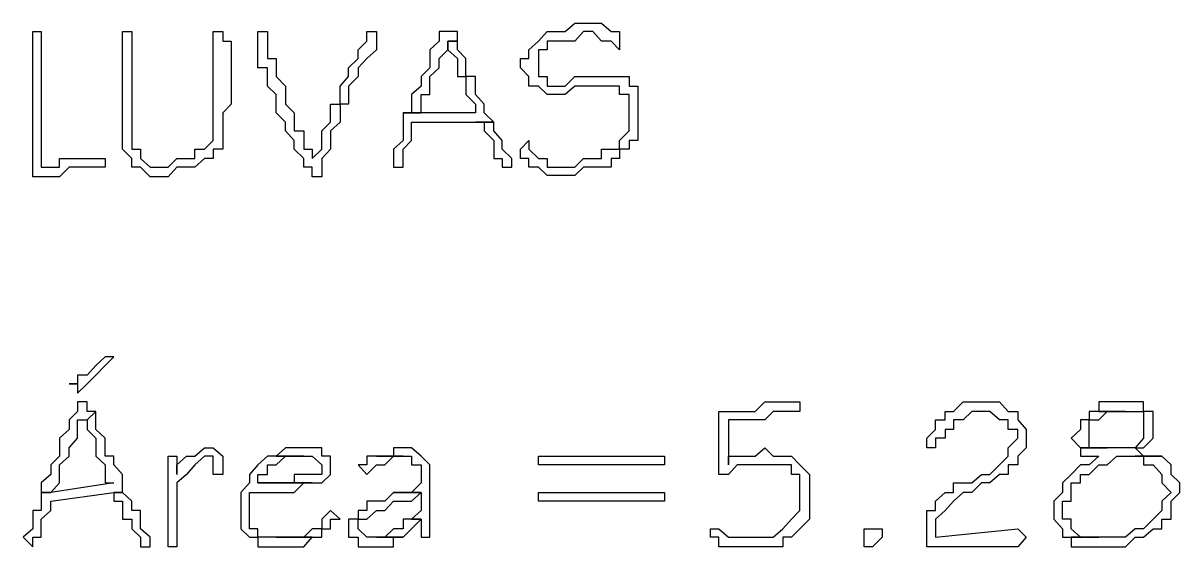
# Model space of a CAD drawing. Header units: millimetres. Extents: x -518.8 to -461.2, y 3.5 to 44.2.
# Drawn here: x -503.257 to -502.442, y 26.259 to 26.629 of the extents above; entities that cross this region are included whole.
import ezdxf

# ---------------------------------------------------------------- set-up
doc = ezdxf.new("R2010")
doc.units = ezdxf.units.MM
doc.header["$MEASUREMENT"] = 0
doc.layers.add('MYSOLIDS', color=7, linetype='Continuous')

msp = doc.modelspace()

# ---------------------------------------------------------------- linework, layer by layer
at = {"layer": 'MYSOLIDS'}
for points in [[(-502.83686, 26.60973), (-502.84288, 26.61574), (-502.84288, 26.61574), (-502.84288, 26.61574), (-502.84288, 26.61574), (-502.84288, 26.61574), (-502.84964, 26.61574), (-502.85566, 26.62251), (-502.85566, 26.62251), (-502.86243, 26.62251), (-502.86243, 26.62251), (-502.86844, 26.61574), (-502.87521, 26.61574), (-502.88122, 26.61574), (-502.88122, 26.61574), (-502.88799, 26.61574), (-502.88799, 26.60973), (-502.89401, 26.60973), (-502.89401, 26.60371), (-502.89401, 26.59695), (-502.89401, 26.59695), (-502.89401, 26.59093), (-502.89401, 26.59093), (-502.88799, 26.59093), (-502.88799, 26.58417), (-502.88122, 26.58417), (-502.88122, 26.58417), (-502.87521, 26.58417), (-502.86844, 26.59093), (-502.86844, 26.59093), (-502.86243, 26.59093), (-502.86243, 26.59093), (-502.85566, 26.59093), (-502.84964, 26.59093), (-502.84964, 26.59093), (-502.84288, 26.59093), (-502.83686, 26.59093), (-502.8301, 26.59093), (-502.8301, 26.58417), (-502.8301, 26.58417), (-502.82408, 26.58417), (-502.82408, 26.57815), (-502.82408, 26.57138), (-502.82408, 26.57138), (-502.82408, 26.56537), (-502.82408, 26.5586), (-502.82408, 26.5586), (-502.82408, 26.55259), (-502.82408, 26.54582), (-502.8301, 26.54582), (-502.8301, 26.5398), (-502.83686, 26.5398), (-502.83686, 26.53304), (-502.83686, 26.53304), (-502.84288, 26.53304), (-502.84288, 26.52702), (-502.84964, 26.52702), (-502.85566, 26.52702), (-502.85566, 26.52702), (-502.86243, 26.52702), (-502.86844, 26.52101), (-502.86844, 26.52101), (-502.87521, 26.52101), (-502.88122, 26.52101), (-502.88122, 26.52101), (-502.88799, 26.52101), (-502.89401, 26.52702), (-502.89401, 26.52702), (-502.90077, 26.52702), (-502.90077, 26.53304), (-502.90679, 26.53304), (-502.90679, 26.5398), (-502.90679, 26.5398), (-502.90679, 26.5398), (-502.90679, 26.5398), (-502.90077, 26.54582), (-502.90077, 26.54582), (-502.90077, 26.5398), (-502.90077, 26.5398), (-502.90077, 26.5398), (-502.90077, 26.5398), (-502.89401, 26.53304), (-502.89401, 26.53304), (-502.88799, 26.53304), (-502.88799, 26.52702), (-502.88122, 26.52702), (-502.87521, 26.52702), (-502.87521, 26.52702), (-502.86844, 26.52702), (-502.86243, 26.53304), (-502.85566, 26.53304), (-502.85566, 26.53304), (-502.84964, 26.53304), (-502.84964, 26.5398), (-502.84288, 26.5398), (-502.84288, 26.5398), (-502.83686, 26.5398), (-502.83686, 26.54582), (-502.8301, 26.55259), (-502.8301, 26.55259), (-502.8301, 26.5586), (-502.8301, 26.56537), (-502.8301, 26.56537), (-502.8301, 26.57138), (-502.8301, 26.57815), (-502.8301, 26.57815), (-502.83686, 26.57815), (-502.83686, 26.58417), (-502.84288, 26.58417), (-502.84288, 26.58417), (-502.84964, 26.58417), (-502.84964, 26.58417), (-502.85566, 26.58417), (-502.86243, 26.58417), (-502.86243, 26.58417), (-502.86844, 26.58417), (-502.87521, 26.57815), (-502.88122, 26.57815), (-502.88122, 26.57815), (-502.88799, 26.57815), (-502.89401, 26.58417), (-502.90077, 26.58417), (-502.90077, 26.58417), (-502.90077, 26.59093), (-502.90077, 26.59093), (-502.90679, 26.59695), (-502.90679, 26.59695), (-502.90679, 26.60371), (-502.90077, 26.60371), (-502.90077, 26.60973), (-502.90077, 26.60973), (-502.89401, 26.61574), (-502.89401, 26.61574), (-502.88799, 26.62251), (-502.88122, 26.62251), (-502.88122, 26.62251), (-502.87521, 26.62251), (-502.86844, 26.62853), (-502.86844, 26.62853), (-502.86243, 26.62853), (-502.86243, 26.62853), (-502.85566, 26.62853), (-502.84964, 26.62853), (-502.84288, 26.62251), (-502.84288, 26.62251), (-502.83686, 26.62251), (-502.83686, 26.61574), (-502.83686, 26.61574), (-502.83686, 26.60973), (-502.83686, 26.60973), (-502.83686, 26.60973), (-502.83686, 26.60973), (-502.83686, 26.60973), (-502.83686, 26.60973), (-502.83686, 26.60973)], [(-502.83686, 26.60973), (-502.84288, 26.61574), (-502.84288, 26.61574), (-502.84288, 26.61574), (-502.84288, 26.61574), (-502.84288, 26.61574), (-502.84964, 26.61574), (-502.85566, 26.62251), (-502.85566, 26.62251), (-502.86243, 26.62251), (-502.86243, 26.62251), (-502.86844, 26.61574), (-502.87521, 26.61574), (-502.88122, 26.61574), (-502.88122, 26.61574), (-502.88799, 26.61574), (-502.88799, 26.60973), (-502.89401, 26.60973), (-502.89401, 26.60371), (-502.89401, 26.59695), (-502.89401, 26.59695), (-502.89401, 26.59093), (-502.89401, 26.59093), (-502.88799, 26.59093), (-502.88799, 26.58417), (-502.88122, 26.58417), (-502.88122, 26.58417), (-502.87521, 26.58417), (-502.86844, 26.59093), (-502.86844, 26.59093), (-502.86243, 26.59093), (-502.86243, 26.59093), (-502.85566, 26.59093), (-502.84964, 26.59093), (-502.84964, 26.59093), (-502.84288, 26.59093), (-502.83686, 26.59093), (-502.8301, 26.59093), (-502.8301, 26.58417), (-502.8301, 26.58417), (-502.82408, 26.58417), (-502.82408, 26.57815), (-502.82408, 26.57138), (-502.82408, 26.57138), (-502.82408, 26.56537), (-502.82408, 26.5586), (-502.82408, 26.5586), (-502.82408, 26.55259), (-502.82408, 26.54582), (-502.8301, 26.54582), (-502.8301, 26.5398), (-502.83686, 26.5398), (-502.83686, 26.53304), (-502.83686, 26.53304), (-502.84288, 26.53304), (-502.84288, 26.52702), (-502.84964, 26.52702), (-502.85566, 26.52702), (-502.85566, 26.52702), (-502.86243, 26.52702), (-502.86844, 26.52101), (-502.86844, 26.52101), (-502.87521, 26.52101), (-502.88122, 26.52101), (-502.88122, 26.52101), (-502.88799, 26.52101), (-502.89401, 26.52702), (-502.89401, 26.52702), (-502.90077, 26.52702), (-502.90077, 26.53304), (-502.90679, 26.53304), (-502.90679, 26.5398), (-502.90679, 26.5398), (-502.90679, 26.5398), (-502.90679, 26.5398), (-502.90077, 26.54582), (-502.90077, 26.54582), (-502.90077, 26.5398), (-502.90077, 26.5398), (-502.90077, 26.5398), (-502.90077, 26.5398), (-502.89401, 26.53304), (-502.89401, 26.53304), (-502.88799, 26.53304), (-502.88799, 26.52702), (-502.88122, 26.52702), (-502.87521, 26.52702), (-502.87521, 26.52702), (-502.86844, 26.52702), (-502.86243, 26.53304), (-502.85566, 26.53304), (-502.85566, 26.53304), (-502.84964, 26.53304), (-502.84964, 26.5398), (-502.84288, 26.5398), (-502.84288, 26.5398), (-502.83686, 26.5398), (-502.83686, 26.54582), (-502.8301, 26.55259), (-502.8301, 26.55259), (-502.8301, 26.5586), (-502.8301, 26.56537), (-502.8301, 26.56537), (-502.8301, 26.57138), (-502.8301, 26.57815), (-502.8301, 26.57815), (-502.83686, 26.57815), (-502.83686, 26.58417), (-502.84288, 26.58417), (-502.84288, 26.58417), (-502.84964, 26.58417), (-502.84964, 26.58417), (-502.85566, 26.58417), (-502.86243, 26.58417), (-502.86243, 26.58417), (-502.86844, 26.58417), (-502.87521, 26.57815), (-502.88122, 26.57815), (-502.88122, 26.57815), (-502.88799, 26.57815), (-502.89401, 26.58417), (-502.90077, 26.58417), (-502.90077, 26.58417), (-502.90077, 26.59093), (-502.90077, 26.59093), (-502.90679, 26.59695), (-502.90679, 26.59695), (-502.90679, 26.60371), (-502.90077, 26.60371), (-502.90077, 26.60973), (-502.90077, 26.60973), (-502.89401, 26.61574), (-502.89401, 26.61574), (-502.88799, 26.62251), (-502.88122, 26.62251), (-502.88122, 26.62251), (-502.87521, 26.62251), (-502.86844, 26.62853), (-502.86844, 26.62853), (-502.86243, 26.62853), (-502.86243, 26.62853), (-502.85566, 26.62853), (-502.84964, 26.62853), (-502.84288, 26.62251), (-502.84288, 26.62251), (-502.83686, 26.62251), (-502.83686, 26.61574), (-502.83686, 26.61574), (-502.83686, 26.60973), (-502.83686, 26.60973), (-502.83686, 26.60973), (-502.83686, 26.60973), (-502.83686, 26.60973), (-502.83686, 26.60973), (-502.83686, 26.60973)], [(-503.24438, 26.52702), (-503.23761, 26.52702), (-503.2316, 26.52702), (-503.2316, 26.53304), (-503.22483, 26.53304), (-503.21882, 26.53304), (-503.21882, 26.53304), (-503.21205, 26.53304), (-503.20604, 26.53304), (-503.20604, 26.53304), (-503.19927, 26.53304), (-503.19927, 26.53304), (-503.19927, 26.53304), (-503.19927, 26.52702), (-503.19927, 26.52702), (-503.19927, 26.52702), (-503.20604, 26.52702), (-503.20604, 26.52702), (-503.21205, 26.52702), (-503.21205, 26.52702), (-503.21882, 26.52702), (-503.21882, 26.52702), (-503.22483, 26.52702), (-503.2316, 26.52026), (-503.23761, 26.52026), (-503.23761, 26.52026), (-503.24438, 26.52026), (-503.24438, 26.52026), (-503.24438, 26.52026), (-503.2504, 26.52026), (-503.2504, 26.52026), (-503.2504, 26.52702), (-503.2504, 26.52702), (-503.2504, 26.53304), (-503.2504, 26.53304), (-503.2504, 26.5398), (-503.2504, 26.5398), (-503.2504, 26.54582), (-503.2504, 26.55259), (-503.2504, 26.5586), (-503.2504, 26.5586), (-503.2504, 26.56537), (-503.2504, 26.57138), (-503.2504, 26.57815), (-503.2504, 26.57815), (-503.2504, 26.57815), (-503.2504, 26.58417), (-503.2504, 26.59093), (-503.2504, 26.59695), (-503.2504, 26.59695), (-503.2504, 26.60371), (-503.2504, 26.60973), (-503.2504, 26.61574), (-503.2504, 26.61574), (-503.2504, 26.62251), (-503.2504, 26.62251), (-503.2504, 26.62251), (-503.2504, 26.62251), (-503.2504, 26.62251), (-503.24438, 26.62251), (-503.24438, 26.62251), (-503.24438, 26.62251), (-503.24438, 26.62251), (-503.24438, 26.61574), (-503.24438, 26.61574), (-503.24438, 26.60973), (-503.24438, 26.60371), (-503.24438, 26.59695), (-503.24438, 26.59695), (-503.24438, 26.59093), (-503.24438, 26.58417), (-503.24438, 26.58417), (-503.24438, 26.57815), (-503.24438, 26.57138), (-503.24438, 26.57138), (-503.24438, 26.56537), (-503.24438, 26.5586), (-503.24438, 26.5586), (-503.24438, 26.55259), (-503.24438, 26.55259), (-503.24438, 26.54582), (-503.24438, 26.5398), (-503.24438, 26.5398), (-503.24438, 26.53304), (-503.24438, 26.52702), (-503.24438, 26.52702), (-503.24438, 26.52702), (-503.24438, 26.52702)], [(-503.24438, 26.52702), (-503.23761, 26.52702), (-503.2316, 26.52702), (-503.2316, 26.53304), (-503.22483, 26.53304), (-503.21882, 26.53304), (-503.21882, 26.53304), (-503.21205, 26.53304), (-503.20604, 26.53304), (-503.20604, 26.53304), (-503.19927, 26.53304), (-503.19927, 26.53304), (-503.19927, 26.53304), (-503.19927, 26.52702), (-503.19927, 26.52702), (-503.19927, 26.52702), (-503.20604, 26.52702), (-503.20604, 26.52702), (-503.21205, 26.52702), (-503.21205, 26.52702), (-503.21882, 26.52702), (-503.21882, 26.52702), (-503.22483, 26.52702), (-503.2316, 26.52026), (-503.23761, 26.52026), (-503.23761, 26.52026), (-503.24438, 26.52026), (-503.24438, 26.52026), (-503.24438, 26.52026), (-503.2504, 26.52026), (-503.2504, 26.52026), (-503.2504, 26.52702), (-503.2504, 26.52702), (-503.2504, 26.53304), (-503.2504, 26.53304), (-503.2504, 26.5398), (-503.2504, 26.5398), (-503.2504, 26.54582), (-503.2504, 26.55259), (-503.2504, 26.5586), (-503.2504, 26.5586), (-503.2504, 26.56537), (-503.2504, 26.57138), (-503.2504, 26.57815), (-503.2504, 26.57815), (-503.2504, 26.57815), (-503.2504, 26.58417), (-503.2504, 26.59093), (-503.2504, 26.59695), (-503.2504, 26.59695), (-503.2504, 26.60371), (-503.2504, 26.60973), (-503.2504, 26.61574), (-503.2504, 26.61574), (-503.2504, 26.62251), (-503.2504, 26.62251), (-503.2504, 26.62251), (-503.2504, 26.62251), (-503.2504, 26.62251), (-503.24438, 26.62251), (-503.24438, 26.62251), (-503.24438, 26.62251), (-503.24438, 26.62251), (-503.24438, 26.61574), (-503.24438, 26.61574), (-503.24438, 26.60973), (-503.24438, 26.60371), (-503.24438, 26.59695), (-503.24438, 26.59695), (-503.24438, 26.59093), (-503.24438, 26.58417), (-503.24438, 26.58417), (-503.24438, 26.57815), (-503.24438, 26.57138), (-503.24438, 26.57138), (-503.24438, 26.56537), (-503.24438, 26.5586), (-503.24438, 26.5586), (-503.24438, 26.55259), (-503.24438, 26.55259), (-503.24438, 26.54582), (-503.24438, 26.5398), (-503.24438, 26.5398), (-503.24438, 26.53304), (-503.24438, 26.52702), (-503.24438, 26.52702), (-503.24438, 26.52702), (-503.24438, 26.52702)], [(-503.18724, 26.62251), (-503.18724, 26.62251), (-503.18724, 26.62251), (-503.18047, 26.62251), (-503.18047, 26.62251), (-503.18047, 26.62251), (-503.18047, 26.62251), (-503.18047, 26.62251), (-503.18047, 26.62251), (-503.18047, 26.55259), (-503.18047, 26.54582), (-503.18047, 26.5398), (-503.17446, 26.5398), (-503.17446, 26.53304), (-503.17446, 26.53304), (-503.16769, 26.52702), (-503.16167, 26.52702), (-503.16167, 26.52702), (-503.15491, 26.52702), (-503.15491, 26.52702), (-503.14889, 26.53304), (-503.14213, 26.53304), (-503.14213, 26.53304), (-503.13611, 26.53304), (-503.13611, 26.5398), (-503.12934, 26.5398), (-503.12333, 26.54582), (-503.12333, 26.54582), (-503.12333, 26.54582), (-503.12333, 26.55259), (-503.12333, 26.5586), (-503.12333, 26.5586), (-503.12333, 26.56537), (-503.12333, 26.56537), (-503.12333, 26.57138), (-503.12333, 26.57815), (-503.12333, 26.58417), (-503.12333, 26.59093), (-503.12333, 26.59093), (-503.12333, 26.59695), (-503.12333, 26.60371), (-503.12333, 26.60973), (-503.12333, 26.60973), (-503.12333, 26.61574), (-503.12333, 26.62251), (-503.12333, 26.62251), (-503.12333, 26.62251), (-503.12333, 26.62251), (-503.11656, 26.62251), (-503.11656, 26.62251), (-503.11656, 26.62251), (-503.11656, 26.62251), (-503.11656, 26.61574), (-503.11055, 26.61574), (-503.11055, 26.60973), (-503.11055, 26.60371), (-503.11055, 26.59695), (-503.11055, 26.59093), (-503.11055, 26.58417), (-503.11055, 26.57815), (-503.11055, 26.57138), (-503.11055, 26.57138), (-503.11656, 26.56537), (-503.11656, 26.5586), (-503.11656, 26.5586), (-503.11656, 26.55259), (-503.11656, 26.54582), (-503.11656, 26.54582), (-503.11656, 26.54582), (-503.11656, 26.5398), (-503.12333, 26.5398), (-503.12333, 26.53304), (-503.12934, 26.53304), (-503.13611, 26.52702), (-503.13611, 26.52702), (-503.13611, 26.52702), (-503.14213, 26.52702), (-503.14889, 26.52702), (-503.15491, 26.52026), (-503.15491, 26.52026), (-503.16167, 26.52026), (-503.16167, 26.52026), (-503.16769, 26.52026), (-503.17446, 26.52702), (-503.17446, 26.52702), (-503.18047, 26.52702), (-503.18047, 26.52702), (-503.18047, 26.53304), (-503.18047, 26.53304), (-503.18724, 26.5398), (-503.18724, 26.54582), (-503.18724, 26.55259), (-503.18724, 26.55259), (-503.18724, 26.62251), (-503.18724, 26.62251), (-503.18724, 26.62251)], [(-503.18724, 26.62251), (-503.18724, 26.62251), (-503.18724, 26.62251), (-503.18047, 26.62251), (-503.18047, 26.62251), (-503.18047, 26.62251), (-503.18047, 26.62251), (-503.18047, 26.62251), (-503.18047, 26.62251), (-503.18047, 26.55259), (-503.18047, 26.54582), (-503.18047, 26.5398), (-503.17446, 26.5398), (-503.17446, 26.53304), (-503.17446, 26.53304), (-503.16769, 26.52702), (-503.16167, 26.52702), (-503.16167, 26.52702), (-503.15491, 26.52702), (-503.15491, 26.52702), (-503.14889, 26.53304), (-503.14213, 26.53304), (-503.14213, 26.53304), (-503.13611, 26.53304), (-503.13611, 26.5398), (-503.12934, 26.5398), (-503.12333, 26.54582), (-503.12333, 26.54582), (-503.12333, 26.54582), (-503.12333, 26.55259), (-503.12333, 26.5586), (-503.12333, 26.5586), (-503.12333, 26.56537), (-503.12333, 26.56537), (-503.12333, 26.57138), (-503.12333, 26.57815), (-503.12333, 26.58417), (-503.12333, 26.59093), (-503.12333, 26.59093), (-503.12333, 26.59695), (-503.12333, 26.60371), (-503.12333, 26.60973), (-503.12333, 26.60973), (-503.12333, 26.61574), (-503.12333, 26.62251), (-503.12333, 26.62251), (-503.12333, 26.62251), (-503.12333, 26.62251), (-503.11656, 26.62251), (-503.11656, 26.62251), (-503.11656, 26.62251), (-503.11656, 26.62251), (-503.11656, 26.61574), (-503.11055, 26.61574), (-503.11055, 26.60973), (-503.11055, 26.60371), (-503.11055, 26.59695), (-503.11055, 26.59093), (-503.11055, 26.58417), (-503.11055, 26.57815), (-503.11055, 26.57138), (-503.11055, 26.57138), (-503.11656, 26.56537), (-503.11656, 26.5586), (-503.11656, 26.5586), (-503.11656, 26.55259), (-503.11656, 26.54582), (-503.11656, 26.54582), (-503.11656, 26.54582), (-503.11656, 26.5398), (-503.12333, 26.5398), (-503.12333, 26.53304), (-503.12934, 26.53304), (-503.13611, 26.52702), (-503.13611, 26.52702), (-503.13611, 26.52702), (-503.14213, 26.52702), (-503.14889, 26.52702), (-503.15491, 26.52026), (-503.15491, 26.52026), (-503.16167, 26.52026), (-503.16167, 26.52026), (-503.16769, 26.52026), (-503.17446, 26.52702), (-503.17446, 26.52702), (-503.18047, 26.52702), (-503.18047, 26.52702), (-503.18047, 26.53304), (-503.18047, 26.53304), (-503.18724, 26.5398), (-503.18724, 26.54582), (-503.18724, 26.55259), (-503.18724, 26.55259), (-503.18724, 26.62251), (-503.18724, 26.62251), (-503.18724, 26.62251)], [(-503.0534, 26.53304), (-503.0534, 26.53304), (-503.04664, 26.5398), (-503.04664, 26.54582), (-503.04664, 26.55259), (-503.04664, 26.55259), (-503.04062, 26.5586), (-503.04062, 26.56537), (-503.04062, 26.56537), (-503.04062, 26.57138), (-503.03386, 26.57138), (-503.03386, 26.57815), (-503.03386, 26.58417), (-503.03386, 26.58417), (-503.02784, 26.59093), (-503.02784, 26.59695), (-503.02784, 26.59695), (-503.02107, 26.60371), (-503.02107, 26.60973), (-503.02107, 26.60973), (-503.01506, 26.61574), (-503.01506, 26.61574), (-503.01506, 26.62251), (-503.00829, 26.62251), (-503.00829, 26.62251), (-503.00829, 26.62251), (-503.00829, 26.62251), (-503.00829, 26.62251), (-503.00829, 26.62251), (-503.00829, 26.62251), (-503.00829, 26.61574), (-503.00829, 26.60973), (-503.01506, 26.60371), (-503.01506, 26.60371), (-503.02107, 26.59695), (-503.02107, 26.59093), (-503.02107, 26.59093), (-503.02784, 26.58417), (-503.02784, 26.57815), (-503.02784, 26.57815), (-503.02784, 26.57138), (-503.03386, 26.57138), (-503.03386, 26.56537), (-503.03386, 26.5586), (-503.03386, 26.5586), (-503.04062, 26.55259), (-503.04062, 26.54582), (-503.04062, 26.5398), (-503.04062, 26.5398), (-503.04664, 26.53304), (-503.04664, 26.52702), (-503.04664, 26.52702), (-503.04664, 26.52702), (-503.04664, 26.52702), (-503.04664, 26.52026), (-503.04664, 26.52026), (-503.0534, 26.52026), (-503.0534, 26.52026), (-503.0534, 26.52702), (-503.05942, 26.52702), (-503.05942, 26.52702), (-503.05942, 26.53304), (-503.06619, 26.5398), (-503.06619, 26.54582), (-503.06619, 26.54582), (-503.06619, 26.54582), (-503.0722, 26.55259), (-503.0722, 26.5586), (-503.0722, 26.5586), (-503.07897, 26.56537), (-503.07897, 26.57138), (-503.07897, 26.57138), (-503.07897, 26.57815), (-503.07897, 26.57815), (-503.08498, 26.58417), (-503.08498, 26.59093), (-503.08498, 26.59093), (-503.08498, 26.59695), (-503.09175, 26.59695), (-503.09175, 26.60371), (-503.09175, 26.60973), (-503.09175, 26.61574), (-503.09175, 26.61574), (-503.09175, 26.62251), (-503.09175, 26.62251), (-503.09175, 26.62251), (-503.09175, 26.62251), (-503.09175, 26.62251), (-503.09175, 26.62251), (-503.08498, 26.62251), (-503.08498, 26.61574), (-503.08498, 26.61574), (-503.08498, 26.60973), (-503.08498, 26.60973), (-503.08498, 26.60371), (-503.07897, 26.60371), (-503.07897, 26.59695), (-503.07897, 26.59093), (-503.07897, 26.59093), (-503.0722, 26.58417), (-503.0722, 26.57815), (-503.0722, 26.57815), (-503.0722, 26.57138), (-503.06619, 26.56537), (-503.06619, 26.56537), (-503.06619, 26.5586), (-503.06619, 26.55259), (-503.05942, 26.55259), (-503.05942, 26.54582), (-503.05942, 26.5398), (-503.0534, 26.5398), (-503.0534, 26.53304), (-503.0534, 26.53304), (-503.0534, 26.53304), (-503.0534, 26.53304), (-503.0534, 26.53304)], [(-503.0534, 26.53304), (-503.0534, 26.53304), (-503.04664, 26.5398), (-503.04664, 26.54582), (-503.04664, 26.55259), (-503.04664, 26.55259), (-503.04062, 26.5586), (-503.04062, 26.56537), (-503.04062, 26.56537), (-503.04062, 26.57138), (-503.03386, 26.57138), (-503.03386, 26.57815), (-503.03386, 26.58417), (-503.03386, 26.58417), (-503.02784, 26.59093), (-503.02784, 26.59695), (-503.02784, 26.59695), (-503.02107, 26.60371), (-503.02107, 26.60973), (-503.02107, 26.60973), (-503.01506, 26.61574), (-503.01506, 26.61574), (-503.01506, 26.62251), (-503.00829, 26.62251), (-503.00829, 26.62251), (-503.00829, 26.62251), (-503.00829, 26.62251), (-503.00829, 26.62251), (-503.00829, 26.62251), (-503.00829, 26.62251), (-503.00829, 26.61574), (-503.00829, 26.60973), (-503.01506, 26.60371), (-503.01506, 26.60371), (-503.02107, 26.59695), (-503.02107, 26.59093), (-503.02107, 26.59093), (-503.02784, 26.58417), (-503.02784, 26.57815), (-503.02784, 26.57815), (-503.02784, 26.57138), (-503.03386, 26.57138), (-503.03386, 26.56537), (-503.03386, 26.5586), (-503.03386, 26.5586), (-503.04062, 26.55259), (-503.04062, 26.54582), (-503.04062, 26.5398), (-503.04062, 26.5398), (-503.04664, 26.53304), (-503.04664, 26.52702), (-503.04664, 26.52702), (-503.04664, 26.52702), (-503.04664, 26.52702), (-503.04664, 26.52026), (-503.04664, 26.52026), (-503.0534, 26.52026), (-503.0534, 26.52026), (-503.0534, 26.52702), (-503.05942, 26.52702), (-503.05942, 26.52702), (-503.05942, 26.53304), (-503.06619, 26.5398), (-503.06619, 26.54582), (-503.06619, 26.54582), (-503.06619, 26.54582), (-503.0722, 26.55259), (-503.0722, 26.5586), (-503.0722, 26.5586), (-503.07897, 26.56537), (-503.07897, 26.57138), (-503.07897, 26.57138), (-503.07897, 26.57815), (-503.07897, 26.57815), (-503.08498, 26.58417), (-503.08498, 26.59093), (-503.08498, 26.59093), (-503.08498, 26.59695), (-503.09175, 26.59695), (-503.09175, 26.60371), (-503.09175, 26.60973), (-503.09175, 26.61574), (-503.09175, 26.61574), (-503.09175, 26.62251), (-503.09175, 26.62251), (-503.09175, 26.62251), (-503.09175, 26.62251), (-503.09175, 26.62251), (-503.09175, 26.62251), (-503.08498, 26.62251), (-503.08498, 26.61574), (-503.08498, 26.61574), (-503.08498, 26.60973), (-503.08498, 26.60973), (-503.08498, 26.60371), (-503.07897, 26.60371), (-503.07897, 26.59695), (-503.07897, 26.59093), (-503.07897, 26.59093), (-503.0722, 26.58417), (-503.0722, 26.57815), (-503.0722, 26.57815), (-503.0722, 26.57138), (-503.06619, 26.56537), (-503.06619, 26.56537), (-503.06619, 26.5586), (-503.06619, 26.55259), (-503.05942, 26.55259), (-503.05942, 26.54582), (-503.05942, 26.5398), (-503.0534, 26.5398), (-503.0534, 26.53304), (-503.0534, 26.53304), (-503.0534, 26.53304), (-503.0534, 26.53304), (-503.0534, 26.53304)], [(-502.95792, 26.62251), (-502.95792, 26.62251), (-502.95792, 26.62251), (-502.96393, 26.62251), (-502.96393, 26.62251), (-502.96393, 26.61574), (-502.9707, 26.60973), (-502.9707, 26.60371), (-502.9707, 26.59695), (-502.97671, 26.59093), (-502.97671, 26.58417), (-502.97671, 26.58417), (-502.97671, 26.58417), (-502.98348, 26.57815), (-502.98348, 26.57138), (-502.98348, 26.56537), (-502.98949, 26.56537), (-502.97671, 26.56537), (-502.97671, 26.56537), (-502.97671, 26.57138), (-502.97671, 26.57815), (-502.9707, 26.57815), (-502.9707, 26.58417), (-502.9707, 26.58417), (-502.9707, 26.59093), (-502.9707, 26.59093), (-502.96393, 26.59695), (-502.96393, 26.60371), (-502.96393, 26.60371), (-502.95792, 26.60973), (-502.95792, 26.61574), (-502.95115, 26.61574), (-502.95115, 26.62251), (-502.95792, 26.62251), (-502.95792, 26.62251), (-502.95792, 26.62251)], [(-502.95792, 26.62251), (-502.95792, 26.62251), (-502.95792, 26.62251), (-502.96393, 26.62251), (-502.96393, 26.62251), (-502.96393, 26.61574), (-502.9707, 26.60973), (-502.9707, 26.60371), (-502.9707, 26.59695), (-502.97671, 26.59093), (-502.97671, 26.58417), (-502.97671, 26.58417), (-502.97671, 26.58417), (-502.98348, 26.57815), (-502.98348, 26.57138), (-502.98348, 26.56537), (-502.98949, 26.56537), (-502.97671, 26.56537), (-502.97671, 26.56537), (-502.97671, 26.57138), (-502.97671, 26.57815), (-502.9707, 26.57815), (-502.9707, 26.58417), (-502.9707, 26.58417), (-502.9707, 26.59093), (-502.9707, 26.59093), (-502.96393, 26.59695), (-502.96393, 26.60371), (-502.96393, 26.60371), (-502.95792, 26.60973), (-502.95792, 26.61574), (-502.95115, 26.61574), (-502.95115, 26.62251), (-502.95792, 26.62251), (-502.95792, 26.62251), (-502.95792, 26.62251)], [(-502.95115, 26.61574), (-502.95792, 26.61574), (-502.95792, 26.61574), (-502.95792, 26.60973), (-502.95115, 26.60371), (-502.95115, 26.59695), (-502.95115, 26.59695), (-502.95115, 26.59093), (-502.94513, 26.59093), (-502.94513, 26.58417), (-502.94513, 26.57815), (-502.94513, 26.57815), (-502.93837, 26.57138), (-502.93837, 26.56537), (-502.97671, 26.56537), (-502.98949, 26.56537), (-502.98949, 26.5586), (-502.98949, 26.55259), (-502.98949, 26.55259), (-502.98949, 26.54582), (-502.98949, 26.54582), (-502.99626, 26.5398), (-502.99626, 26.53304), (-502.99626, 26.53304), (-502.99626, 26.52702), (-502.99626, 26.52702), (-502.99626, 26.52702), (-502.99626, 26.52702), (-502.98949, 26.52702), (-502.98949, 26.53304), (-502.98949, 26.5398), (-502.98949, 26.5398), (-502.98348, 26.54582), (-502.98348, 26.54582), (-502.98348, 26.55259), (-502.98348, 26.5586), (-502.93837, 26.5586), (-502.92558, 26.5586), (-502.93235, 26.56537), (-502.93235, 26.57138), (-502.93235, 26.57138), (-502.93837, 26.57815), (-502.93837, 26.58417), (-502.93837, 26.58417), (-502.93837, 26.59093), (-502.94513, 26.59093), (-502.94513, 26.59695), (-502.94513, 26.59695), (-502.94513, 26.60371), (-502.94513, 26.60371), (-502.95115, 26.60973), (-502.95115, 26.61574), (-502.95115, 26.61574), (-502.95115, 26.61574)], [(-502.95115, 26.61574), (-502.95792, 26.61574), (-502.95792, 26.61574), (-502.95792, 26.60973), (-502.95115, 26.60371), (-502.95115, 26.59695), (-502.95115, 26.59695), (-502.95115, 26.59093), (-502.94513, 26.59093), (-502.94513, 26.58417), (-502.94513, 26.57815), (-502.94513, 26.57815), (-502.93837, 26.57138), (-502.93837, 26.56537), (-502.97671, 26.56537), (-502.98949, 26.56537), (-502.98949, 26.5586), (-502.98949, 26.55259), (-502.98949, 26.55259), (-502.98949, 26.54582), (-502.98949, 26.54582), (-502.99626, 26.5398), (-502.99626, 26.53304), (-502.99626, 26.53304), (-502.99626, 26.52702), (-502.99626, 26.52702), (-502.99626, 26.52702), (-502.99626, 26.52702), (-502.98949, 26.52702), (-502.98949, 26.53304), (-502.98949, 26.5398), (-502.98949, 26.5398), (-502.98348, 26.54582), (-502.98348, 26.54582), (-502.98348, 26.55259), (-502.98348, 26.5586), (-502.93837, 26.5586), (-502.92558, 26.5586), (-502.93235, 26.56537), (-502.93235, 26.57138), (-502.93235, 26.57138), (-502.93837, 26.57815), (-502.93837, 26.58417), (-502.93837, 26.58417), (-502.93837, 26.59093), (-502.94513, 26.59093), (-502.94513, 26.59695), (-502.94513, 26.59695), (-502.94513, 26.60371), (-502.94513, 26.60371), (-502.95115, 26.60973), (-502.95115, 26.61574), (-502.95115, 26.61574), (-502.95115, 26.61574)], [(-502.92558, 26.5586), (-502.93837, 26.5586), (-502.93235, 26.5586), (-502.93235, 26.55259), (-502.93235, 26.55259), (-502.92558, 26.54582), (-502.92558, 26.5398), (-502.92558, 26.53304), (-502.91957, 26.53304), (-502.91957, 26.52702), (-502.91957, 26.52702), (-502.9128, 26.52702), (-502.9128, 26.52702), (-502.9128, 26.52702), (-502.9128, 26.53304), (-502.9128, 26.53304), (-502.91957, 26.5398), (-502.91957, 26.54582), (-502.92558, 26.55259), (-502.92558, 26.5586), (-502.92558, 26.5586), (-502.92558, 26.5586)], [(-502.92558, 26.5586), (-502.93837, 26.5586), (-502.93235, 26.5586), (-502.93235, 26.55259), (-502.93235, 26.55259), (-502.92558, 26.54582), (-502.92558, 26.5398), (-502.92558, 26.53304), (-502.91957, 26.53304), (-502.91957, 26.52702), (-502.91957, 26.52702), (-502.9128, 26.52702), (-502.9128, 26.52702), (-502.9128, 26.52702), (-502.9128, 26.53304), (-502.9128, 26.53304), (-502.91957, 26.5398), (-502.91957, 26.54582), (-502.92558, 26.55259), (-502.92558, 26.5586), (-502.92558, 26.5586), (-502.92558, 26.5586)], [(-503.19927, 26.39319), (-503.19927, 26.39319), (-503.20604, 26.38717), (-503.20604, 26.38717), (-503.20604, 26.38717), (-503.21205, 26.38041), (-503.21205, 26.38041), (-503.21882, 26.38041), (-503.21882, 26.37439), (-503.22483, 26.37439), (-503.21882, 26.37439), (-503.21882, 26.36762), (-503.21882, 26.36762), (-503.21205, 26.37439), (-503.21205, 26.37439), (-503.21205, 26.37439), (-503.20604, 26.38041), (-503.20604, 26.38041), (-503.19927, 26.38717), (-503.19927, 26.38717), (-503.19927, 26.38717), (-503.19325, 26.39319), (-503.19325, 26.39319), (-503.19927, 26.39319), (-503.19927, 26.39319)], [(-503.21205, 26.36161), (-503.21205, 26.36161), (-503.21882, 26.36161), (-503.21882, 26.36161), (-503.21882, 26.35484), (-503.21882, 26.35484), (-503.22483, 26.34883), (-503.22483, 26.34206), (-503.2316, 26.33605), (-503.2316, 26.32928), (-503.2316, 26.32326), (-503.23761, 26.31725), (-503.23761, 26.31725), (-503.23761, 26.31048), (-503.23761, 26.31048), (-503.24438, 26.30447), (-503.24438, 26.2977), (-503.23761, 26.2977), (-503.2316, 26.30447), (-503.2316, 26.30447), (-503.2316, 26.31048), (-503.2316, 26.31725), (-503.22483, 26.32326), (-503.22483, 26.32326), (-503.22483, 26.32326), (-503.22483, 26.32928), (-503.22483, 26.32928), (-503.21882, 26.33605), (-503.21882, 26.34206), (-503.21882, 26.34883), (-503.21205, 26.34883), (-503.20604, 26.35484), (-503.21205, 26.35484), (-503.21205, 26.36161), (-503.21205, 26.36161), (-503.21205, 26.36161)], [(-502.76017, 26.34883), (-502.76017, 26.34883), (-502.76017, 26.34206), (-502.76017, 26.34206), (-502.76017, 26.33605), (-502.76017, 26.32928), (-502.76017, 26.32326), (-502.76017, 26.32326), (-502.76017, 26.31725), (-502.76017, 26.32326), (-502.75416, 26.32326), (-502.74739, 26.32326), (-502.74739, 26.32326), (-502.74137, 26.32326), (-502.74137, 26.32326), (-502.73461, 26.32928), (-502.73461, 26.32928), (-502.72859, 26.32326), (-502.72183, 26.32326), (-502.71581, 26.32326), (-502.71581, 26.32326), (-502.7098, 26.31725), (-502.7098, 26.31725), (-502.7098, 26.31725), (-502.70303, 26.31048), (-502.70303, 26.31048), (-502.70303, 26.30447), (-502.70303, 26.2977), (-502.70303, 26.2977), (-502.70303, 26.29168), (-502.70303, 26.28492), (-502.70303, 26.28492), (-502.70303, 26.28492), (-502.70303, 26.2789), (-502.7098, 26.27214), (-502.7098, 26.27214), (-502.71581, 26.26612), (-502.71581, 26.26612), (-502.72183, 26.26612), (-502.72183, 26.25935), (-502.72859, 26.25935), (-502.73461, 26.25935), (-502.73461, 26.25935), (-502.74137, 26.25935), (-502.74739, 26.25935), (-502.75416, 26.25935), (-502.75416, 26.25935), (-502.76017, 26.25935), (-502.76694, 26.25935), (-502.76694, 26.25935), (-502.76694, 26.26612), (-502.77295, 26.26612), (-502.77295, 26.27214), (-502.77295, 26.27214), (-502.77295, 26.27214), (-502.77295, 26.27214), (-502.77295, 26.27214), (-502.76694, 26.27214), (-502.76694, 26.27214), (-502.76694, 26.27214), (-502.76694, 26.27214), (-502.76017, 26.26612), (-502.76017, 26.26612), (-502.76017, 26.26612), (-502.75416, 26.26612), (-502.74739, 26.26612), (-502.74739, 26.26612), (-502.74137, 26.26612), (-502.73461, 26.26612), (-502.73461, 26.26612), (-502.72859, 26.26612), (-502.72183, 26.27214), (-502.72183, 26.27214), (-502.72183, 26.27214), (-502.71581, 26.2789), (-502.71581, 26.2789), (-502.7098, 26.28492), (-502.7098, 26.29168), (-502.7098, 26.29168), (-502.7098, 26.2977), (-502.7098, 26.30447), (-502.7098, 26.30447), (-502.7098, 26.31048), (-502.71581, 26.31048), (-502.71581, 26.31725), (-502.71581, 26.31725), (-502.72183, 26.31725), (-502.72859, 26.31725), (-502.72859, 26.31725), (-502.73461, 26.31725), (-502.74137, 26.31725), (-502.74137, 26.31725), (-502.74739, 26.31725), (-502.74739, 26.31725), (-502.75416, 26.31725), (-502.75416, 26.31725), (-502.76017, 26.31048), (-502.76017, 26.31048), (-502.76694, 26.31048), (-502.76694, 26.31048), (-502.76694, 26.31048), (-502.76694, 26.31048), (-502.76694, 26.31725), (-502.76694, 26.31725), (-502.76694, 26.31725), (-502.76694, 26.32326), (-502.76694, 26.32928), (-502.76694, 26.33605), (-502.76694, 26.33605), (-502.76694, 26.34206), (-502.76694, 26.34883), (-502.76694, 26.34883), (-502.76694, 26.34883), (-502.76694, 26.35484), (-502.76694, 26.35484), (-502.76694, 26.35484), (-502.76017, 26.35484), (-502.75416, 26.35484), (-502.75416, 26.35484), (-502.74739, 26.35484), (-502.74137, 26.35484), (-502.74137, 26.35484), (-502.73461, 26.36161), (-502.72859, 26.36161), (-502.72183, 26.36161), (-502.72183, 26.36161), (-502.72183, 26.36161), (-502.71581, 26.36161), (-502.7098, 26.36161), (-502.7098, 26.36161), (-502.7098, 26.36161), (-502.7098, 26.36161), (-502.7098, 26.35484), (-502.7098, 26.35484), (-502.7098, 26.35484), (-502.7098, 26.35484), (-502.7098, 26.35484), (-502.71581, 26.35484), (-502.71581, 26.35484), (-502.72183, 26.35484), (-502.72859, 26.35484), (-502.73461, 26.34883), (-502.74739, 26.34883), (-502.74739, 26.34883), (-502.75416, 26.34883), (-502.76017, 26.34883), (-502.76017, 26.34883), (-502.76017, 26.34883), (-502.76017, 26.34883), (-502.76017, 26.34883)], [(-502.61431, 26.26612), (-502.55641, 26.27214), (-502.5504, 26.26612), (-502.5504, 26.26612), (-502.5504, 26.26612), (-502.5504, 26.26612), (-502.5504, 26.26612), (-502.5504, 26.26612), (-502.55641, 26.25935), (-502.55641, 26.25935), (-502.61431, 26.25935), (-502.61431, 26.25935), (-502.61431, 26.25935), (-502.62032, 26.25935), (-502.62032, 26.25935), (-502.62032, 26.25935), (-502.62032, 26.25935), (-502.62032, 26.26612), (-502.62032, 26.26612), (-502.62032, 26.27214), (-502.62032, 26.27214), (-502.62032, 26.2789), (-502.62032, 26.28492), (-502.62032, 26.28492), (-502.61431, 26.28492), (-502.61431, 26.29168), (-502.60754, 26.2977), (-502.60754, 26.2977), (-502.60754, 26.2977), (-502.60152, 26.2977), (-502.60152, 26.30447), (-502.59476, 26.30447), (-502.58874, 26.30447), (-502.58198, 26.31048), (-502.57596, 26.31048), (-502.57596, 26.31048), (-502.56919, 26.31725), (-502.56919, 26.31725), (-502.56919, 26.31725), (-502.56318, 26.32326), (-502.56318, 26.32326), (-502.56318, 26.32928), (-502.55641, 26.33605), (-502.55641, 26.33605), (-502.55641, 26.34206), (-502.56318, 26.34206), (-502.56318, 26.34883), (-502.56318, 26.34883), (-502.56919, 26.34883), (-502.57596, 26.35484), (-502.57596, 26.35484), (-502.58198, 26.35484), (-502.58874, 26.35484), (-502.58874, 26.35484), (-502.59476, 26.34883), (-502.59476, 26.34883), (-502.60152, 26.34883), (-502.60152, 26.34206), (-502.60754, 26.34206), (-502.60754, 26.34206), (-502.60754, 26.33605), (-502.61431, 26.33605), (-502.61431, 26.32928), (-502.61431, 26.32928), (-502.62032, 26.32928), (-502.62032, 26.32928), (-502.62032, 26.33605), (-502.62032, 26.33605), (-502.61431, 26.34206), (-502.61431, 26.34206), (-502.61431, 26.34883), (-502.60754, 26.34883), (-502.60754, 26.34883), (-502.60754, 26.35484), (-502.60152, 26.35484), (-502.60152, 26.35484), (-502.59476, 26.36161), (-502.59476, 26.36161), (-502.58874, 26.36161), (-502.58198, 26.36161), (-502.58198, 26.36161), (-502.57596, 26.36161), (-502.56919, 26.36161), (-502.56919, 26.36161), (-502.56318, 26.35484), (-502.56318, 26.35484), (-502.55641, 26.35484), (-502.55641, 26.34883), (-502.55641, 26.34883), (-502.5504, 26.34206), (-502.5504, 26.33605), (-502.5504, 26.33605), (-502.5504, 26.32928), (-502.5504, 26.32928), (-502.55641, 26.32326), (-502.55641, 26.32326), (-502.55641, 26.31725), (-502.56318, 26.31725), (-502.56318, 26.31048), (-502.56919, 26.31048), (-502.56919, 26.31048), (-502.57596, 26.30447), (-502.57596, 26.30447), (-502.58198, 26.30447), (-502.58874, 26.2977), (-502.59476, 26.2977), (-502.59476, 26.2977), (-502.60152, 26.29168), (-502.60152, 26.29168), (-502.60754, 26.28492), (-502.60754, 26.28492), (-502.61431, 26.2789), (-502.61431, 26.2789), (-502.61431, 26.27214), (-502.61431, 26.26612), (-502.61431, 26.26612), (-502.61431, 26.26612), (-502.61431, 26.26612)], [(-502.48047, 26.36161), (-502.48649, 26.36161), (-502.48649, 26.36161), (-502.49325, 26.36161), (-502.49927, 26.36161), (-502.49927, 26.35484), (-502.48047, 26.35484), (-502.48047, 26.35484), (-502.47371, 26.35484), (-502.46769, 26.35484), (-502.46769, 26.34883), (-502.46769, 26.34883), (-502.46769, 26.34206), (-502.46769, 26.34206), (-502.46769, 26.34206), (-502.46769, 26.33605), (-502.47371, 26.32928), (-502.47371, 26.32928), (-502.48047, 26.32928), (-502.48649, 26.32928), (-502.48649, 26.32928), (-502.49325, 26.32928), (-502.51205, 26.32928), (-502.51205, 26.32326), (-502.50604, 26.32326), (-502.49927, 26.32326), (-502.50604, 26.31725), (-502.51205, 26.31725), (-502.51205, 26.31725), (-502.51882, 26.31048), (-502.51882, 26.31048), (-502.52483, 26.30447), (-502.52483, 26.30447), (-502.52483, 26.2977), (-502.53085, 26.29168), (-502.53085, 26.29168), (-502.53085, 26.28492), (-502.53085, 26.2789), (-502.53085, 26.2789), (-502.52483, 26.27214), (-502.52483, 26.26612), (-502.52483, 26.26612), (-502.51882, 26.26612), (-502.49927, 26.26612), (-502.49927, 26.26612), (-502.50604, 26.26612), (-502.50604, 26.26612), (-502.51205, 26.26612), (-502.51882, 26.27214), (-502.51882, 26.27214), (-502.51882, 26.2789), (-502.52483, 26.2789), (-502.52483, 26.28492), (-502.52483, 26.28492), (-502.52483, 26.29168), (-502.51882, 26.29168), (-502.51882, 26.2977), (-502.51882, 26.30447), (-502.51205, 26.30447), (-502.51205, 26.31048), (-502.50604, 26.31048), (-502.50604, 26.31048), (-502.49927, 26.31725), (-502.49927, 26.31725), (-502.49325, 26.31725), (-502.49325, 26.31725), (-502.48649, 26.32326), (-502.48047, 26.32326), (-502.47371, 26.32326), (-502.45491, 26.32326), (-502.46092, 26.32326), (-502.46769, 26.32326), (-502.47371, 26.32928), (-502.46769, 26.32928), (-502.46769, 26.32928), (-502.46092, 26.33605), (-502.46092, 26.33605), (-502.46092, 26.34206), (-502.46092, 26.34206), (-502.46092, 26.34206), (-502.46092, 26.34883), (-502.46092, 26.35484), (-502.46769, 26.35484), (-502.46769, 26.36161), (-502.47371, 26.36161), (-502.47371, 26.36161), (-502.48047, 26.36161), (-502.48047, 26.36161)], [(-503.20604, 26.35484), (-503.21205, 26.34883), (-503.21205, 26.34883), (-503.21205, 26.34206), (-503.21205, 26.34206), (-503.20604, 26.33605), (-503.20604, 26.32928), (-503.20604, 26.32928), (-503.20604, 26.32326), (-503.19927, 26.31725), (-503.19927, 26.31725), (-503.19927, 26.31048), (-503.19927, 26.30447), (-503.19325, 26.30447), (-503.23761, 26.2977), (-503.24438, 26.2977), (-503.24438, 26.2977), (-503.24438, 26.29168), (-503.24438, 26.28492), (-503.2504, 26.28492), (-503.2504, 26.28492), (-503.2504, 26.2789), (-503.2504, 26.27214), (-503.25716, 26.26612), (-503.25716, 26.26612), (-503.2504, 26.25935), (-503.2504, 26.25935), (-503.2504, 26.25935), (-503.2504, 26.26612), (-503.24438, 26.26612), (-503.24438, 26.27214), (-503.24438, 26.27214), (-503.24438, 26.2789), (-503.23761, 26.28492), (-503.23761, 26.29168), (-503.23761, 26.29168), (-503.19325, 26.2977), (-503.18724, 26.2977), (-503.18724, 26.30447), (-503.18724, 26.30447), (-503.18724, 26.31048), (-503.19325, 26.31725), (-503.19325, 26.31725), (-503.19325, 26.32326), (-503.19927, 26.32326), (-503.19927, 26.32928), (-503.19927, 26.32928), (-503.19927, 26.33605), (-503.19927, 26.33605), (-503.20604, 26.34206), (-503.20604, 26.34206), (-503.20604, 26.34883), (-503.20604, 26.35484), (-503.20604, 26.35484)], [(-502.49927, 26.35484), (-502.50604, 26.35484), (-502.50604, 26.34883), (-502.51205, 26.34883), (-502.51205, 26.34206), (-502.51205, 26.34206), (-502.51882, 26.33605), (-502.51882, 26.33605), (-502.51205, 26.32928), (-502.51205, 26.32928), (-502.49325, 26.32928), (-502.49325, 26.32928), (-502.49927, 26.32928), (-502.50604, 26.32928), (-502.50604, 26.33605), (-502.50604, 26.33605), (-502.50604, 26.33605), (-502.50604, 26.34206), (-502.50604, 26.34883), (-502.49927, 26.34883), (-502.49927, 26.34883), (-502.49325, 26.35484), (-502.49325, 26.35484), (-502.48649, 26.35484), (-502.48047, 26.35484), (-502.49927, 26.35484), (-502.49927, 26.35484)], [(-503.14889, 26.31048), (-503.14889, 26.31725), (-503.14213, 26.32326), (-503.13611, 26.32326), (-503.13611, 26.32326), (-503.12934, 26.32928), (-503.12934, 26.32928), (-503.12333, 26.32928), (-503.12333, 26.32928), (-503.11656, 26.32326), (-503.11656, 26.32326), (-503.11656, 26.31725), (-503.11656, 26.31725), (-503.11656, 26.31048), (-503.11656, 26.31048), (-503.11656, 26.31048), (-503.11656, 26.31048), (-503.12333, 26.31048), (-503.12333, 26.31048), (-503.12333, 26.31048), (-503.12333, 26.31048), (-503.12333, 26.31725), (-503.12333, 26.31725), (-503.12333, 26.31725), (-503.12333, 26.31725), (-503.12333, 26.32326), (-503.12333, 26.32326), (-503.12333, 26.32326), (-503.12333, 26.32326), (-503.12934, 26.32326), (-503.13611, 26.31725), (-503.13611, 26.31725), (-503.13611, 26.31725), (-503.14213, 26.31048), (-503.14213, 26.31048), (-503.14889, 26.30447), (-503.14889, 26.30447), (-503.14889, 26.30447), (-503.14889, 26.2977), (-503.14889, 26.29168), (-503.14889, 26.29168), (-503.14889, 26.28492), (-503.14889, 26.2789), (-503.14889, 26.2789), (-503.14889, 26.27214), (-503.14889, 26.27214), (-503.14889, 26.27214), (-503.14889, 26.26612), (-503.14889, 26.25935), (-503.15491, 26.25935), (-503.15491, 26.25935), (-503.15491, 26.25935), (-503.15491, 26.25935), (-503.15491, 26.26612), (-503.15491, 26.26612), (-503.15491, 26.27214), (-503.15491, 26.2789), (-503.15491, 26.28492), (-503.15491, 26.29168), (-503.15491, 26.29168), (-503.15491, 26.2977), (-503.15491, 26.30447), (-503.15491, 26.31048), (-503.15491, 26.31048), (-503.15491, 26.31725), (-503.15491, 26.32326), (-503.15491, 26.32326), (-503.15491, 26.32326), (-503.15491, 26.32326), (-503.15491, 26.32326), (-503.15491, 26.32326), (-503.14889, 26.32326), (-503.14889, 26.31725), (-503.14889, 26.31048), (-503.14889, 26.31048), (-503.14889, 26.31048), (-503.14889, 26.31048), (-503.14889, 26.31048), (-503.14889, 26.31048)], [(-503.05942, 26.32928), (-503.06619, 26.32928), (-503.06619, 26.32928), (-503.0722, 26.32928), (-503.07897, 26.32326), (-503.07897, 26.32326), (-503.07897, 26.32326), (-503.05942, 26.32326), (-503.05942, 26.32326), (-503.0534, 26.32326), (-503.0534, 26.32326), (-503.04664, 26.31725), (-503.04664, 26.31725), (-503.04664, 26.31725), (-503.04664, 26.31048), (-503.0534, 26.31048), (-503.05942, 26.31048), (-503.05942, 26.31048), (-503.06619, 26.31048), (-503.06619, 26.30447), (-503.0722, 26.30447), (-503.07897, 26.30447), (-503.07897, 26.30447), (-503.08498, 26.30447), (-503.09175, 26.30447), (-503.0534, 26.30447), (-503.04664, 26.30447), (-503.04664, 26.30447), (-503.04062, 26.31048), (-503.04062, 26.31048), (-503.04062, 26.31725), (-503.04062, 26.31725), (-503.04062, 26.32326), (-503.04664, 26.32326), (-503.04664, 26.32928), (-503.0534, 26.32928), (-503.05942, 26.32928), (-503.05942, 26.32928), (-503.05942, 26.32928)], [(-502.98949, 26.32928), (-502.98949, 26.32928), (-502.99626, 26.32928), (-502.99626, 26.32326), (-502.99626, 26.32326), (-503.00228, 26.32326), (-503.00829, 26.32326), (-502.98949, 26.32326), (-502.98348, 26.32326), (-502.98348, 26.31725), (-502.97671, 26.31725), (-502.97671, 26.31048), (-502.97671, 26.31048), (-502.97671, 26.30447), (-502.98348, 26.2977), (-502.98949, 26.2977), (-502.99626, 26.2977), (-502.97671, 26.2977), (-502.97671, 26.28492), (-502.97671, 26.28492), (-502.98348, 26.2789), (-502.97671, 26.2789), (-502.97671, 26.26612), (-502.97671, 26.26612), (-502.97671, 26.26612), (-502.9707, 26.26612), (-502.9707, 26.26612), (-502.9707, 26.31048), (-502.9707, 26.31048), (-502.9707, 26.31725), (-502.97671, 26.32326), (-502.97671, 26.32326), (-502.97671, 26.32326), (-502.98348, 26.32928), (-502.98949, 26.32928), (-502.98949, 26.32928)], [(-503.07897, 26.32326), (-503.08498, 26.32326), (-503.09175, 26.31725), (-503.09175, 26.31725), (-503.09777, 26.31048), (-503.09777, 26.31048), (-503.09777, 26.30447), (-503.10378, 26.2977), (-503.10378, 26.2977), (-503.10378, 26.29168), (-503.10378, 26.29168), (-503.10378, 26.28492), (-503.10378, 26.2789), (-503.10378, 26.2789), (-503.10378, 26.27214), (-503.10378, 26.27214), (-503.09777, 26.26612), (-503.09777, 26.26612), (-503.09175, 26.26612), (-503.09175, 26.25935), (-503.08498, 26.25935), (-503.07897, 26.25935), (-503.07897, 26.25935), (-503.0722, 26.25935), (-503.0722, 26.25935), (-503.06619, 26.25935), (-503.05942, 26.25935), (-503.05942, 26.25935), (-503.05942, 26.25935), (-503.0534, 26.26612), (-503.07897, 26.26612), (-503.07897, 26.26612), (-503.08498, 26.26612), (-503.09175, 26.26612), (-503.09175, 26.27214), (-503.09777, 26.27214), (-503.09777, 26.2789), (-503.09777, 26.2789), (-503.09777, 26.28492), (-503.09777, 26.28492), (-503.09777, 26.29168), (-503.09777, 26.29168), (-503.09777, 26.2977), (-503.09777, 26.2977), (-503.09175, 26.2977), (-503.08498, 26.2977), (-503.07897, 26.2977), (-503.0722, 26.2977), (-503.06619, 26.2977), (-503.05942, 26.30447), (-503.05942, 26.30447), (-503.0534, 26.30447), (-503.0534, 26.30447), (-503.09175, 26.30447), (-503.09175, 26.30447), (-503.09175, 26.31048), (-503.08498, 26.31048), (-503.08498, 26.31725), (-503.07897, 26.31725), (-503.0722, 26.32326), (-503.0722, 26.32326), (-503.06619, 26.32326), (-503.05942, 26.32326), (-503.07897, 26.32326), (-503.07897, 26.32326)], [(-503.00829, 26.32326), (-503.01506, 26.32326), (-503.01506, 26.31725), (-503.01506, 26.31725), (-503.02107, 26.31725), (-503.01506, 26.31048), (-503.01506, 26.31048), (-503.01506, 26.31048), (-503.00829, 26.31725), (-503.00829, 26.31725), (-503.00228, 26.31725), (-503.00228, 26.31725), (-503.00228, 26.31725), (-502.99626, 26.32326), (-502.98949, 26.32326), (-502.98949, 26.32326), (-503.00829, 26.32326), (-503.00829, 26.32326)], [(-502.8113, 26.31725), (-502.88799, 26.31725), (-502.88799, 26.31725), (-502.89401, 26.31725), (-502.89401, 26.31725), (-502.89401, 26.31725), (-502.89401, 26.32326), (-502.89401, 26.32326), (-502.88799, 26.32326), (-502.88799, 26.32326), (-502.8113, 26.32326), (-502.80528, 26.32326), (-502.80528, 26.32326), (-502.80528, 26.31725), (-502.80528, 26.31725), (-502.80528, 26.31725), (-502.80528, 26.31725), (-502.8113, 26.31725), (-502.8113, 26.31725), (-502.8113, 26.31725), (-502.8113, 26.31725), (-502.8113, 26.31725)], [(-502.45491, 26.32326), (-502.47371, 26.32326), (-502.47371, 26.32326), (-502.46769, 26.32326), (-502.46769, 26.31725), (-502.46092, 26.31725), (-502.46092, 26.31725), (-502.45491, 26.31048), (-502.45491, 26.31048), (-502.45491, 26.30447), (-502.44814, 26.2977), (-502.44814, 26.2977), (-502.45491, 26.29168), (-502.45491, 26.28492), (-502.45491, 26.28492), (-502.46092, 26.2789), (-502.46092, 26.2789), (-502.46769, 26.27214), (-502.46769, 26.27214), (-502.47371, 26.27214), (-502.47371, 26.27214), (-502.48047, 26.26612), (-502.48649, 26.26612), (-502.48649, 26.26612), (-502.49325, 26.26612), (-502.49927, 26.26612), (-502.51882, 26.26612), (-502.51882, 26.25935), (-502.51205, 26.25935), (-502.50604, 26.25935), (-502.50604, 26.25935), (-502.49927, 26.25935), (-502.49927, 26.25935), (-502.49325, 26.25935), (-502.48649, 26.25935), (-502.48047, 26.25935), (-502.48047, 26.25935), (-502.47371, 26.26612), (-502.47371, 26.26612), (-502.46769, 26.26612), (-502.46769, 26.26612), (-502.46092, 26.27214), (-502.45491, 26.27214), (-502.45491, 26.2789), (-502.45491, 26.2789), (-502.44814, 26.2789), (-502.44814, 26.28492), (-502.44814, 26.28492), (-502.44814, 26.29168), (-502.44213, 26.2977), (-502.44213, 26.2977), (-502.44213, 26.30447), (-502.44213, 26.30447), (-502.44814, 26.31048), (-502.44814, 26.31725), (-502.44814, 26.31725), (-502.45491, 26.32326), (-502.45491, 26.32326), (-502.45491, 26.32326)], [(-503.18724, 26.2977), (-503.19325, 26.2977), (-503.19325, 26.29168), (-503.18724, 26.29168), (-503.18724, 26.28492), (-503.18724, 26.2789), (-503.18047, 26.2789), (-503.18047, 26.27214), (-503.17446, 26.26612), (-503.17446, 26.26612), (-503.17446, 26.25935), (-503.17446, 26.25935), (-503.16769, 26.25935), (-503.16769, 26.26612), (-503.16769, 26.26612), (-503.17446, 26.27214), (-503.17446, 26.2789), (-503.17446, 26.28492), (-503.18047, 26.28492), (-503.18047, 26.29168), (-503.18724, 26.2977), (-503.18724, 26.2977)], [(-502.99626, 26.2977), (-502.99626, 26.2977), (-503.00228, 26.29168), (-503.00829, 26.29168), (-503.00829, 26.29168), (-503.01506, 26.29168), (-503.01506, 26.28492), (-503.01506, 26.28492), (-503.02107, 26.28492), (-503.02107, 26.2789), (-503.02784, 26.2789), (-503.02784, 26.27214), (-503.02784, 26.27214), (-503.02784, 26.26612), (-503.02107, 26.26612), (-503.02107, 26.25935), (-503.01506, 26.25935), (-503.00829, 26.25935), (-503.00829, 26.25935), (-503.00228, 26.25935), (-502.99626, 26.25935), (-502.99626, 26.26612), (-502.98949, 26.26612), (-503.00829, 26.26612), (-503.01506, 26.26612), (-503.01506, 26.26612), (-503.01506, 26.26612), (-503.02107, 26.27214), (-503.02107, 26.27214), (-503.02107, 26.2789), (-503.01506, 26.2789), (-503.00829, 26.28492), (-503.00829, 26.28492), (-503.00829, 26.28492), (-503.00228, 26.28492), (-502.99626, 26.29168), (-502.99626, 26.29168), (-502.98949, 26.29168), (-502.98348, 26.29168), (-502.97671, 26.2977), (-502.99626, 26.2977), (-502.99626, 26.2977)], [(-502.8113, 26.29168), (-502.88799, 26.29168), (-502.88799, 26.29168), (-502.89401, 26.29168), (-502.89401, 26.29168), (-502.89401, 26.29168), (-502.89401, 26.2977), (-502.89401, 26.2977), (-502.88799, 26.2977), (-502.88799, 26.2977), (-502.8113, 26.2977), (-502.80528, 26.2977), (-502.80528, 26.2977), (-502.80528, 26.29168), (-502.80528, 26.29168), (-502.80528, 26.29168), (-502.80528, 26.29168), (-502.8113, 26.29168), (-502.8113, 26.29168), (-502.8113, 26.29168), (-502.8113, 26.29168), (-502.8113, 26.29168)], [(-503.04062, 26.28492), (-503.04062, 26.28492), (-503.04664, 26.2789), (-503.04664, 26.2789), (-503.04664, 26.2789), (-503.04664, 26.27214), (-503.0534, 26.27214), (-503.0534, 26.27214), (-503.05942, 26.26612), (-503.05942, 26.26612), (-503.06619, 26.26612), (-503.0722, 26.26612), (-503.07897, 26.26612), (-503.0534, 26.26612), (-503.04664, 26.26612), (-503.04664, 26.27214), (-503.04062, 26.27214), (-503.04062, 26.27214), (-503.04062, 26.2789), (-503.03386, 26.2789), (-503.04062, 26.28492), (-503.04062, 26.28492), (-503.04062, 26.28492)], [(-502.98348, 26.2789), (-502.98949, 26.2789), (-502.98949, 26.27214), (-502.99626, 26.27214), (-502.99626, 26.27214), (-503.00228, 26.26612), (-503.00829, 26.26612), (-503.00829, 26.26612), (-502.98949, 26.26612), (-502.98949, 26.26612), (-502.98348, 26.27214), (-502.98348, 26.27214), (-502.97671, 26.2789), (-502.98348, 26.2789), (-502.98348, 26.2789)], [(-502.66468, 26.25935), (-502.66468, 26.25935), (-502.66468, 26.25935), (-502.66468, 26.26612), (-502.66468, 26.26612), (-502.66468, 26.27214), (-502.66468, 26.27214), (-502.65867, 26.27214), (-502.65867, 26.27214), (-502.65867, 26.27214), (-502.65867, 26.27214), (-502.6519, 26.27214), (-502.6519, 26.26612), (-502.6519, 26.26612), (-502.65867, 26.25935), (-502.65867, 26.25935), (-502.66468, 26.25935), (-502.66468, 26.25935), (-502.66468, 26.25935), (-502.66468, 26.25935)]]:
    msp.add_lwpolyline(points, dxfattribs=at)

doc.saveas('drawing.dxf')
